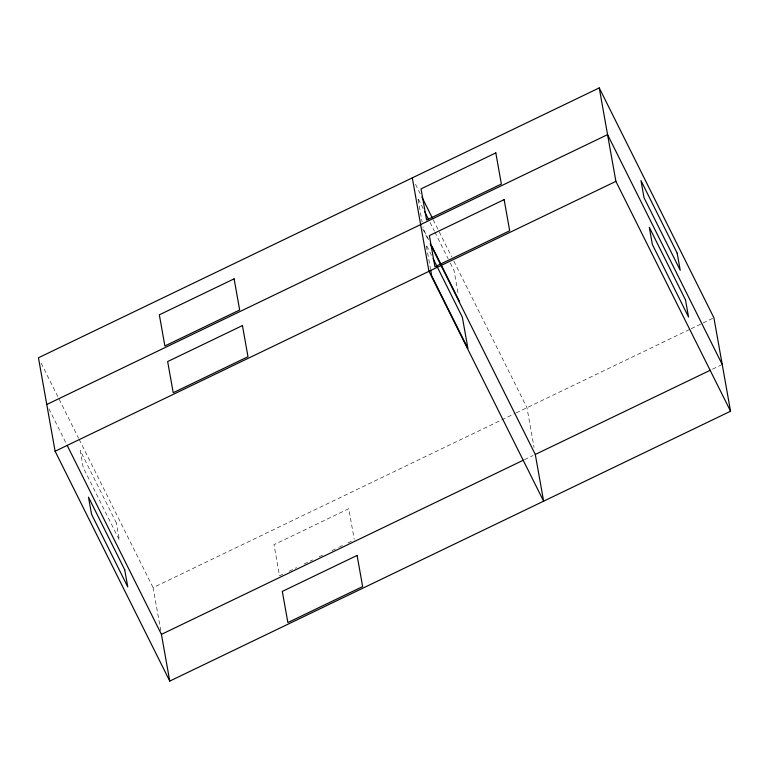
<?xml version="1.0" encoding="UTF-8"?>
<svg xmlns="http://www.w3.org/2000/svg" width="769" height="769" viewBox="0 0 769 769"><rect width="100%" height="100%" fill="white"/><g stroke="black" fill="none" stroke-linecap="round" stroke-linejoin="round"><path stroke-width="0.58" stroke-dasharray="3.85 2.88" d="M160.808 630.859L153.108 587.631L515.086 413.443M516.162 412.924L690.129 329.209M691.216 328.69L702.02 323.489M703.097 322.961L713.901 317.77M282.752 574.289L279.541 575.837L273.995 544.683L348.77 508.703L354.115 538.694M289.163 571.204L296.632 567.609M304.111 564.013L312.656 559.899M319.068 556.814L324.412 554.247M331.891 550.642L338.293 547.566M339.36 547.047L342.57 545.509M347.905 542.933L354.317 539.848M524.487 459.651L533.138 455.488M712.498 369.178L721.149 365.015M415.51 184.272L420.297 193.875M433.207 219.751L451.711 256.856M453.845 261.124L526.967 407.724L534.051 447.443M423.152 208.601L417.827 197.931L422.143 222.164M430.073 222.481L434.331 231.017M434.87 232.084L448.173 258.778M450.307 263.046L454.037 270.515L458.141 293.595M428.698 239.755L423.373 229.085L422.969 226.778M422.767 228.864L428.669 240.707M431.476 255.337L426.151 244.657L430.467 268.89M41.132 363.141L78.63 438.33M79.169 439.407L153.108 587.631M48.918 408.8L66.595 444.251M116.379 523.016L80.168 450.432L83.225 467.562L119.435 540.155L116.379 523.016"/><path stroke-width="1.15" d="M599.243 87.906L38.45 357.777L55.099 451.23L169.757 681.094L730.55 411.223L713.901 317.77L599.243 87.906L615.892 181.369L730.55 411.223M46.774 404.504L607.568 134.633L722.226 364.496M55.099 451.23L615.892 181.369M169.757 681.094L161.432 634.367L523.41 460.17M412.309 177.86L428.958 271.322L543.616 501.186L535.291 454.45L710.345 370.216M421.893 197.075L432.543 218.425M424.748 211.811L428.477 219.28M431.899 246.167L459.583 301.669M430.217 243.802L535.291 454.45M433.072 258.538L462.361 317.251L467.908 348.405L431.697 275.811L430.669 270.044M67.134 445.318L161.432 634.367M234.112 278.839L159.337 314.819L164.883 345.973L239.659 309.994L234.112 278.839M495.813 152.896L421.037 188.886L426.593 220.04L501.359 184.051L495.813 152.896M242.437 325.566L167.661 361.555L173.208 392.709L247.983 356.72L242.437 325.566M504.137 199.632L429.362 235.612L434.918 266.766L509.684 230.787L504.137 199.632M357.095 555.429L282.319 591.409L287.866 622.563L362.641 586.584L357.095 555.429M677.172 253.145L640.962 180.561L644.018 197.7L680.229 270.284L677.172 253.145M685.496 299.881L649.286 227.288L652.343 244.427L688.553 317.011L685.496 299.881M124.703 569.742L88.493 497.159L91.549 514.298L127.76 586.882L124.703 569.742"/></g></svg>
